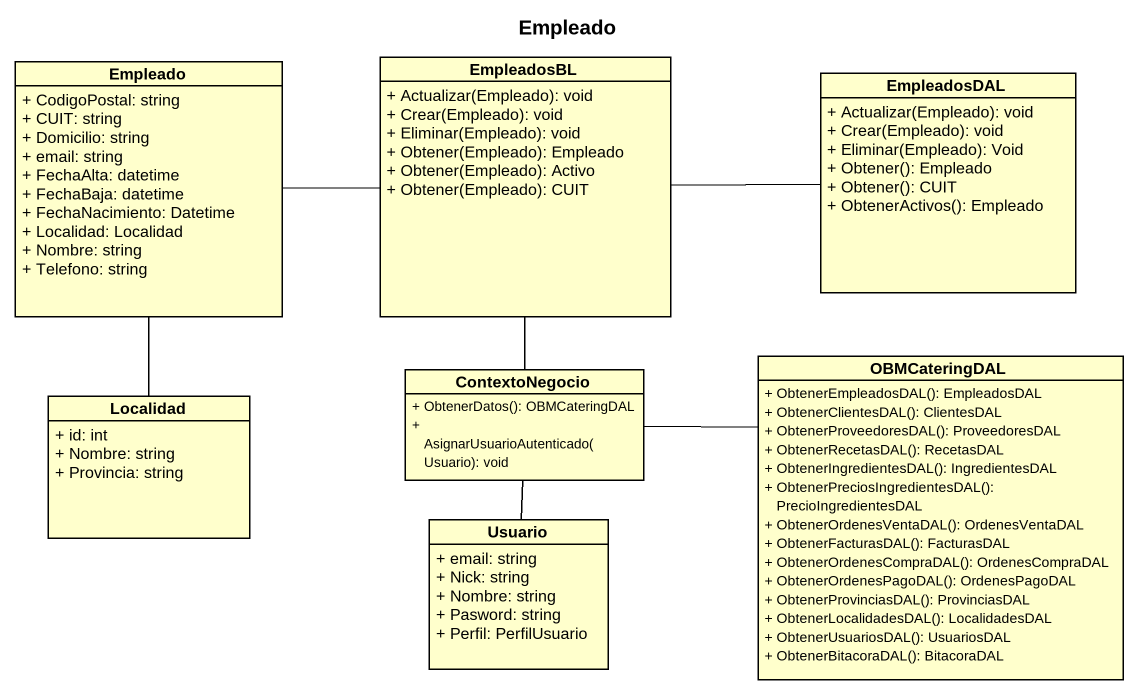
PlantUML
@startuml
title Empleado
hide circle
hide empty members
skinparam classAttributeIconSize 0
class Empleado {
  + CodigoPostal: string
  + CUIT: string
  + Domicilio: string
  + email: string
  + FechaAlta: datetime
  + FechaBaja: datetime
  + FechaNacimiento: Datetime
  + Localidad: Localidad
  + Nombre: string
  + Telefono: string
}
class EmpleadosBL {
  + Actualizar(Empleado): void
  + Crear(Empleado): void
  + Eliminar(Empleado): void
  + Obtener(Empleado): Empleado
  + Obtener(Empleado): Activo
  + Obtener(Empleado): CUIT
}
class EmpleadosDAL {
  + Actualizar(Empleado): void
  + Crear(Empleado): void
  + Eliminar(Empleado): Void
  + Obtener(): Empleado
  + Obtener(): CUIT
  + ObtenerActivos(): Empleado
}
class Localidad {
  + id: int
  + Nombre: string
  + Provincia: string
}
class ContextoNegocio {
  + ObtenerDatos(): OBMCateringDAL
  + AsignarUsuarioAutenticado(Usuario): void
}
class OBMCateringDAL {
  + ObtenerEmpleadosDAL(): EmpleadosDAL
  + ObtenerClientesDAL(): ClientesDAL
  + ObtenerProveedoresDAL(): ProveedoresDAL
  + ObtenerRecetasDAL(): RecetasDAL
  + ObtenerIngredientesDAL(): IngredientesDAL
  + ObtenerPreciosIngredientesDAL(): PrecioIngredientesDAL
  + ObtenerOrdenesVentaDAL(): OrdenesVentaDAL
  + ObtenerFacturasDAL(): FacturasDAL
  + ObtenerOrdenesCompraDAL(): OrdenesCompraDAL
  + ObtenerOrdenesPagoDAL(): OrdenesPagoDAL
  + ObtenerProvinciasDAL(): ProvinciasDAL
  + ObtenerLocalidadesDAL(): LocalidadesDAL
  + ObtenerUsuariosDAL(): UsuariosDAL
  + ObtenerBitacoraDAL(): BitacoraDAL
}
class Usuario {
  + email: string
  + Nick: string
  + Nombre: string
  + Pasword: string
  + Perfil: PerfilUsuario
}
Empleado -right- EmpleadosBL
Empleado -- Localidad
EmpleadosBL -right- EmpleadosDAL
EmpleadosBL -- ContextoNegocio
ContextoNegocio -right- OBMCateringDAL
ContextoNegocio -- Usuario
@enduml
